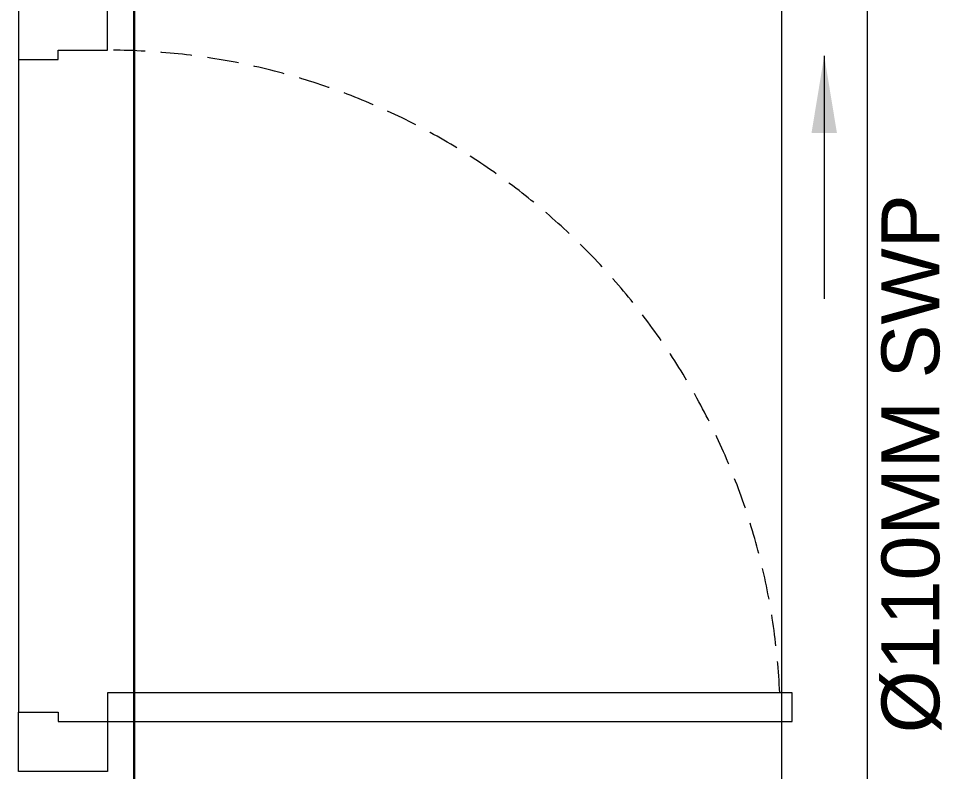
# Model space of a CAD drawing. Header units: millimetres. Extents: x 554 to 29966, y 4404 to 52986.
# Drawn here: x 11745 to 12942, y 42891 to 43867 of the extents above; entities that cross this region are included whole.
import ezdxf

# ---------------------------------------------------------------- set-up
doc = ezdxf.new("R2010")
doc.units = ezdxf.units.MM
doc.linetypes.add('DASHED2', pattern=[0.375, 0.25, -0.125])
doc.linetypes.add('HIDDEN2', pattern=[4.7624999999999975, 3.174999999999998, -1.587499999999999])
for name, color, linetype, lineweight in [('door window', 7, 'Continuous', 9), ('PP-BEAM', 6, 'DASHED2', 30), ('SWP', 1, 'Continuous', 15)]:
    doc.layers.add(name, color=color, linetype=linetype, lineweight=lineweight)
doc.layers.add('SH- WWP', color=92, linetype='Continuous')
doc.styles.add('_MAA_200', font='Arial Narrow.ttf', dxfattribs={"height": 100})
doc.styles.get("Standard").update_dxf_attribs({"font": 'arial.ttf'})
doc.dimstyles.new('COLUMN DIM PLAN', dxfattribs={"dimtxt": 100, "dimasz": 50, "dimexe": 0, "dimexo": 0, "dimgap": 30, "dimtad": 0, "dimdec": 0, "dimdsep": 46, "dimtxsty": '_MAA_200', "dimblk": 'ARCHTICK', "dimcen": 2.5, "dimdle": 50, "dimclrd": 256, "dimclre": 256, "dimclrt": 256, "dimadec": 0, "dimazin": 0, "dimtfac": 1, "dimtdec": 0, "dimtmove": 1, "dimatfit": 3, "dimfxl": 1, "dimlwd": -1, "dimlwe": -1, "dimarcsym": 0})

# ---------------------------------------------------------------- blocks, each defined once
blk = doc.blocks.new('A$C44614934')
at = {"layer": 'door window'}
blk.add_line((2.999990778977462, 0.0264023688596353, 0.6861584709025195), (35.99999077897658, 0.0264023688596353, 0.6861584709025195), dxfattribs=at)
at = {"layer": 'door window', "elevation": 0.6861584709025195}
for points in [[(36.46498745962551, 4.526402370498542), (36.46498745962551, 39.12163490303465), (35.0219874596253, 39.12163490303465), (35.0219874596253, 4.526402370498542)], [(-9.2210229923e-06, 0.0264023688596353), (2.999990778977462, 0.0264023688596353), (2.999990778977462, 2.026402368859633), (2.534990778977316, 2.026402368859633), (2.534997417679733, 4.526402370653158), (-2.5823201213e-06, 4.526402370653158)], [(38.99999077897702, 0.0264023688596353), (35.99999077897658, 0.0264023688596353), (35.99999077897658, 2.026402368859633), (36.46498745962551, 2.026402368859633), (36.46498745962551, 4.526402370498542), (38.99999077897701, 4.526402370498542)]]:
    blk.add_lwpolyline(points, close=True, dxfattribs=at)
at = {"layer": 'door window', "linetype": 'HIDDEN2', "ltscale": 0.5}
blk.add_arc((36.54002608923339, 4.527599800097958, 0.6861584709025195), 34.00502869263578, 92.55862514950395, 180.002017573744, dxfattribs=at)
blk = doc.blocks.new('_ArchTick')
at = {"color": 0, "linetype": 'ByBlock', "const_width": 0.15}
blk.add_lwpolyline([(-0.5, -0.5), (0.5, 0.5)], dxfattribs=at)

msp = doc.modelspace()

# ---------------------------------------------------------------- linework, layer by layer
at = {"layer": 'PP-BEAM', "lineweight": 30, "ltscale": 3}
msp.add_line((11895.43178469094, 44975.57759625083), (11895.43178469048, 41855.57759624988), dxfattribs=at)
at = {"layer": 'SWP', "linetype": 'Continuous'}
for p, q in [((12734.63657323562, 42014.58671903506), (12734.63657323562, 44139.86084273448)), ((12845.85427072423, 42014.58671903506), (12845.85427072423, 44139.86084273448))]:
    msp.add_line(p, q, dxfattribs=at)

# ---------------------------------------------------------------- block references
at = {"layer": 'door window', "xscale": 25.64102564100176, "yscale": 25.64102564100176, "zscale": 25.64102564110726, "rotation": 270}
msp.add_blockref('A$C44614934', (11744.75480087486, 43890.57735981642, -17.59380694629455), dxfattribs=at)

# ---------------------------------------------------------------- texts
at = {"layer": 'SH- WWP', "lineweight": 30, "insert": (12863.7823720692, 42902.03752006255), "char_height": 75, "width": 774.8714237896322, "attachment_point": 1, "rotation": 89.99999999999999}
msp.add_mtext('\\pxqc;\\A1;\\fArial|b0|i0|c0|p34;\\C1;Ø110MM SWP', dxfattribs=at)

# ---------------------------------------------------------------- leaders
at = {"layer": 'SWP', "linetype": 'Continuous'}
msp.add_leader([(12789.58125735273, 43818.42282605953), (12789.58125735273, 43503.28140052352)], dimstyle='COLUMN DIM PLAN', override={"dimasz": 100, "dimgap": 30, "dimtad": 0, "dimfxl": 5, "dimarcsym": 2}, dxfattribs=at)

doc.saveas('drawing.dxf')
